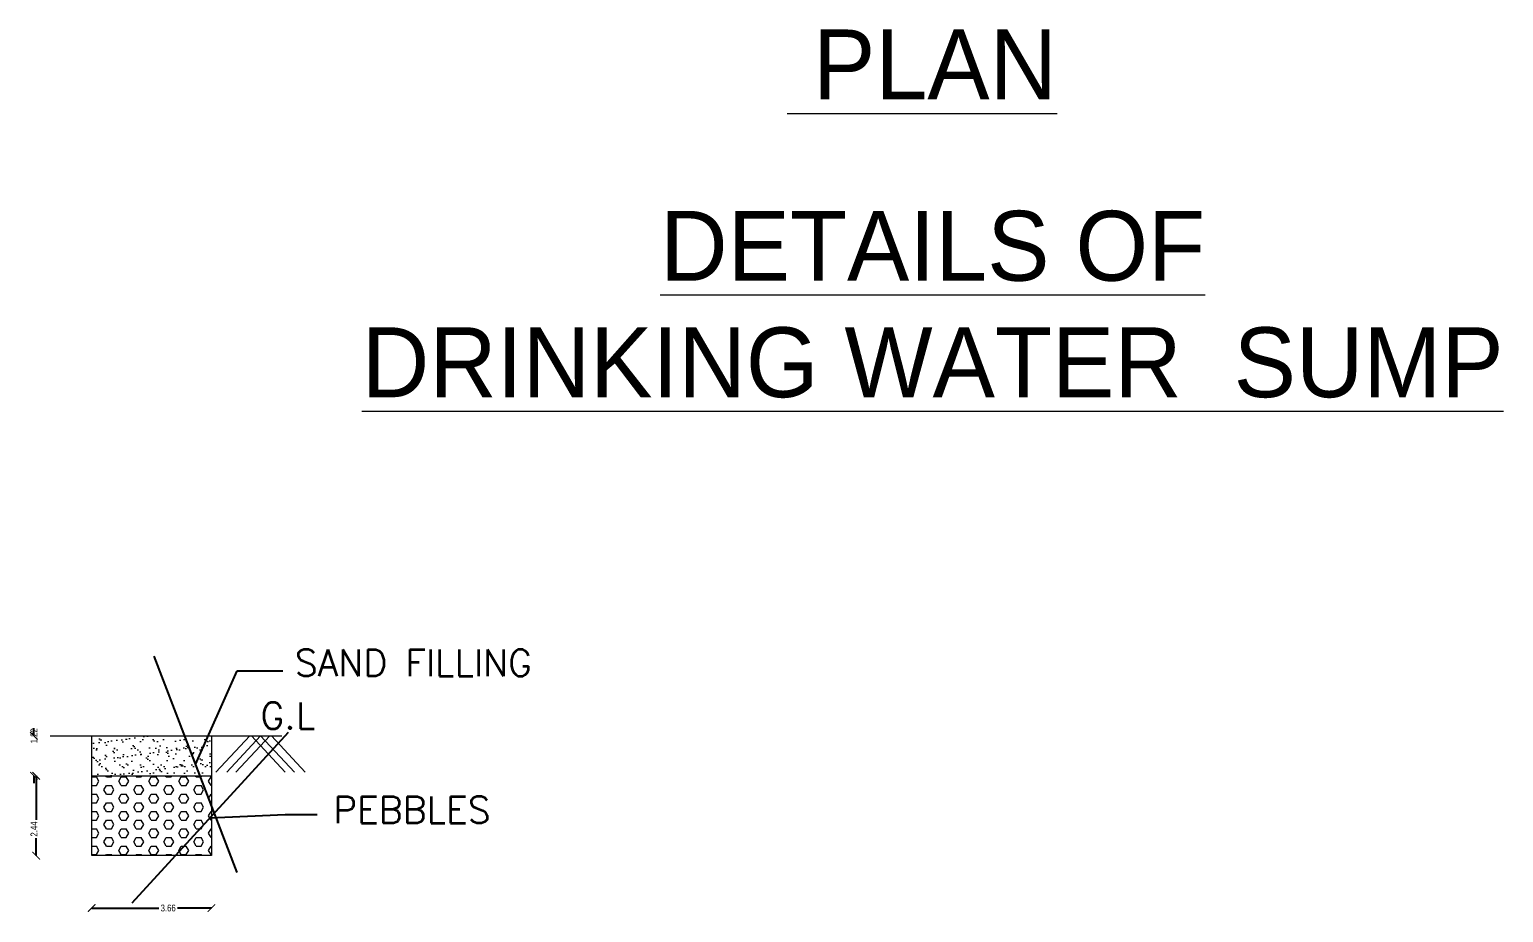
# Model space of a CAD drawing. Header units: metres. Extents: x 43 to 977, y 102 to 459.
# Drawn here: x 217.17 to 262.19, y 309.87 to 336.82 of the extents above; entities that cross this region are included whole.
import ezdxf

# ---------------------------------------------------------------- set-up
doc = ezdxf.new("R2010")
doc.units = ezdxf.units.M
doc.header["$MEASUREMENT"] = 0
doc.header["$PDMODE"] = 3
doc.linetypes.add('CENTER', pattern=[2, 1.25, -0.25, 0.25, -0.25])
doc.layers.get('0').update_dxf_attribs({"lineweight": 0})
doc.layers.get('Defpoints').update_dxf_attribs({"lineweight": 0})
for name, color, linetype, lineweight in [('1', 8, 'Continuous', 0), ('2', 1, 'Continuous', 0), ('4', 4, 'Continuous', 0), ('6A', 30, 'Continuous', 0), ('8', 8, 'CENTER', 0), ('Layer 1', 7, 'Continuous', 0), ('TEXT', 130, 'Continuous', 0), ('WALL', 7, 'Continuous', 0)]:
    doc.layers.add(name, color=color, linetype=linetype, lineweight=lineweight)
doc.styles.add('ARIAL NARROW', font='')
doc.styles.get("Standard").update_dxf_attribs({"font": 'romans.shx'})
doc.styles.add('style1', font='romans.shx', dxfattribs={"width": 0.7, "height": 9})
doc.styles.add('visa', font='swissc.ttf')
doc.styles.get('ARIAL NARROW').set_extended_font_data('Lydian BT')
doc.dimstyles.new('Copy of Standard', dxfattribs={"dimtxt": 7, "dimasz": 5, "dimexe": 6, "dimexo": 24, "dimgap": 5, "dimtad": 0, "dimdec": 1, "dimzin": 0, "dimdsep": 46, "dimlunit": 4, "dimtxsty": 'Standard', "dimblk": 'OBLIQUE', "dimcen": 0.09, "dimclrd": 3, "dimclre": 2, "dimclrt": 1, "dimadec": 0, "dimazin": 0, "dimtfac": 1, "dimtdec": 1, "dimtmove": 1, "dimatfit": 3, "dimldrblk": 'OBLIQUE', "dimfxl": 0, "dimtolj": 1, "dimtzin": 0, "dimarcsym": 0})
doc.dimstyles.new('o3', dxfattribs={"dimscale": 0.23, "dimtxt": 0.9, "dimasz": 1, "dimexe": 5, "dimexo": 9, "dimgap": 0.23, "dimtad": 0, "dimzin": 3, "dimdsep": 46, "dimtxsty": 'visa', "dimblk": 'ARCHTICK', "dimcen": 0.09, "dimse1": 1, "dimse2": 1, "dimclrd": 7, "dimclre": 256, "dimclrt": 7, "dimadec": 0, "dimazin": 0, "dimtfac": 0.23, "dimtofl": 0, "dimtmove": 2, "dimatfit": 1, "dimldrblk": 'ARCHTICK', "dimfxl": 0, "dimtolj": 1, "dimtzin": 0, "dimarcsym": 0})
pattern_1 = [(0, (-260.4679, 182.0441), (0, 0.26392484), [0.15237708, -0.30475416]), (120, (-260.4679, 182.0441), (-0.22856562, -0.13196242), [0.15237708, -0.30475416]), (60, (-260.31552, 182.0441), (-0.22856562, 0.13196242), [0.15237708, -0.30475416])]
pattern_2 = [(37.5, (-260.4679, 173.511), (-0.01279833, 0.3914717), [0, -0.30881755, 0, -0.34538805, 0, -0.33015034]), (7.5, (-260.4679, 173.511), (0.35956454, 0.57337384), [0, -0.16659894, 0, -0.27834213, 0, -0.10666396]), (327.5, (-260.7178, 173.511), (0.63269846, 0.00114975), [0, -0.10158472, 0, -0.365705, 0, -0.47744818]), (317.5, (-260.7178, 173.511), (0.61075306, 0.17831685), [0, -0.05079236, 0, -0.23973994, 0, -0.27427874])]

# ---------------------------------------------------------------- blocks, each defined once
blk = doc.blocks.new('_ArchTick')
at = {"color": 0, "const_width": 0.15}
blk.add_lwpolyline([(-0.5, -0.5), (0.5, 0.5)], dxfattribs=at)
blk = doc.blocks.new('*D161')
at = {"layer": 'Defpoints', "color": 0, "lineweight": 30}
for p in [(219.072, 311.212), (222.729, 311.212), (222.729, 310.002)]:
    blk.add_point(p, dxfattribs=at)
at = {"layer": 'WALL', "color": 7, "lineweight": -2}
for p, q in [((219.072, 310.002), (221.126, 310.002)), ((222.729, 310.002), (221.69, 310.002))]:
    blk.add_line(p, q, dxfattribs=at)
at = {"layer": 'WALL', "color": 7, "lineweight": -2, "xscale": 0.23, "yscale": 0.23, "zscale": 0.23, "rotation": 180}
blk.add_blockref('_ArchTick', (219.072, 310.002), dxfattribs=at)
at = {"layer": 'WALL', "color": 7, "lineweight": -2, "xscale": 0.23, "yscale": 0.23, "zscale": 0.23}
blk.add_blockref('_ArchTick', (222.729, 310.002), dxfattribs=at)
at = {"layer": 'WALL', "color": 7, "insert": (221.408, 310.002), "char_height": 0.207, "attachment_point": 5, "style": 'visa'}
blk.add_mtext('\\A1;3.66', dxfattribs=at)
blk = doc.blocks.new('*D162')
at = {"layer": 'Defpoints', "color": 0, "lineweight": 30}
for p in [(217.308, 315.258), (219.072, 315.258), (219.072, 314.039)]:
    blk.add_point(p, dxfattribs=at)
at = {"layer": 'WALL', "color": 7, "lineweight": -2}
for p, q in [((217.308, 315.258), (217.308, 315.488)), ((217.308, 314.039), (217.308, 313.809))]:
    blk.add_line(p, q, dxfattribs=at)
at = {"layer": 'WALL', "color": 7, "lineweight": -2, "xscale": 0.23, "yscale": 0.23, "zscale": 0.23}
for p, rotation in [((217.308, 315.258), 270), ((217.308, 314.039), 90)]:
    blk.add_blockref('_ArchTick', p, dxfattribs=dict(at, rotation=rotation))
at = {"layer": 'WALL', "color": 7, "insert": (217.308, 315.258), "char_height": 0.207, "attachment_point": 5, "rotation": 90, "style": 'visa'}
blk.add_mtext('\\A1;1.22', dxfattribs=at)
blk = doc.blocks.new('*D174')
at = {"layer": 'Defpoints', "color": 0, "lineweight": 30}
for p in [(217.377, 314.039), (219.072, 314.039), (219.072, 311.601)]:
    blk.add_point(p, dxfattribs=at)
at = {"layer": 'WALL', "color": 7, "lineweight": -2}
for p, q in [((217.377, 314.039), (217.377, 312.694)), ((217.377, 311.601), (217.377, 312.134))]:
    blk.add_line(p, q, dxfattribs=at)
at = {"layer": 'WALL', "color": 7, "lineweight": -2, "xscale": 0.23, "yscale": 0.23, "zscale": 0.23}
for p, rotation in [((217.377, 314.039), 90), ((217.377, 311.601), 270)]:
    blk.add_blockref('_ArchTick', p, dxfattribs=dict(at, rotation=rotation))
at = {"layer": 'WALL', "color": 7, "insert": (217.308, 312.414), "char_height": 0.207, "attachment_point": 5, "rotation": 90, "style": 'visa'}
blk.add_mtext('\\A1;2.44', dxfattribs=at)
blk = doc.blocks.new('_Oblique')
at = {"color": 0, "linetype": 'ByBlock', "lineweight": -2}
blk.add_line((-0.5, -0.5), (0.5, 0.5), dxfattribs=at)
blk = doc.blocks.new('*D175')
at = {"layer": 'Defpoints', "color": 0, "lineweight": 30}
for p in [(219.072, 311.212), (222.729, 311.212), (222.729, 310.002)]:
    blk.add_point(p, dxfattribs=at)
at = {"layer": 'WALL', "color": 7, "lineweight": -2}
for p, q in [((219.072, 310.002), (221.126, 310.002)), ((222.729, 310.002), (221.69, 310.002))]:
    blk.add_line(p, q, dxfattribs=at)
at = {"layer": 'WALL', "color": 7, "lineweight": -2, "xscale": 0.23, "yscale": 0.23, "zscale": 0.23, "rotation": 180}
blk.add_blockref('_ArchTick', (219.072, 310.002), dxfattribs=at)
at = {"layer": 'WALL', "color": 7, "lineweight": -2, "xscale": 0.23, "yscale": 0.23, "zscale": 0.23}
blk.add_blockref('_ArchTick', (222.729, 310.002), dxfattribs=at)
at = {"layer": 'WALL', "color": 7, "insert": (221.408, 310.002), "char_height": 0.207, "attachment_point": 5, "style": 'visa'}
blk.add_mtext('\\A1;3.66', dxfattribs=at)
blk = doc.blocks.new('*D176')
at = {"layer": 'Defpoints', "color": 0, "lineweight": 30}
for p in [(217.308, 315.258), (219.072, 315.258), (219.072, 314.039)]:
    blk.add_point(p, dxfattribs=at)
at = {"layer": 'WALL', "color": 7, "lineweight": -2}
for p, q in [((217.308, 315.258), (217.308, 315.488)), ((217.308, 314.039), (217.308, 313.809))]:
    blk.add_line(p, q, dxfattribs=at)
at = {"layer": 'WALL', "color": 7, "lineweight": -2, "xscale": 0.23, "yscale": 0.23, "zscale": 0.23}
for p, rotation in [((217.308, 315.258), 270), ((217.308, 314.039), 90)]:
    blk.add_blockref('_ArchTick', p, dxfattribs=dict(at, rotation=rotation))
at = {"layer": 'WALL', "color": 7, "insert": (217.308, 315.258), "char_height": 0.207, "attachment_point": 5, "rotation": 90, "style": 'visa'}
blk.add_mtext('\\A1;1.22', dxfattribs=at)
blk = doc.blocks.new('*D177')
at = {"layer": 'Defpoints', "color": 0, "lineweight": 30}
for p in [(217.377, 314.039), (219.072, 314.039), (219.072, 311.601)]:
    blk.add_point(p, dxfattribs=at)
at = {"layer": 'WALL', "color": 7, "lineweight": -2}
for p, q in [((217.377, 314.039), (217.377, 312.694)), ((217.377, 311.601), (217.377, 312.134))]:
    blk.add_line(p, q, dxfattribs=at)
at = {"layer": 'WALL', "color": 7, "lineweight": -2, "xscale": 0.23, "yscale": 0.23, "zscale": 0.23}
for p, rotation in [((217.377, 314.039), 90), ((217.377, 311.601), 270)]:
    blk.add_blockref('_ArchTick', p, dxfattribs=dict(at, rotation=rotation))
at = {"layer": 'WALL', "color": 7, "insert": (217.308, 312.414), "char_height": 0.207, "attachment_point": 5, "rotation": 90, "style": 'visa'}
blk.add_mtext('\\A1;2.44', dxfattribs=at)
blk = doc.blocks.new('*D178')
at = {"layer": 'Defpoints', "color": 0, "lineweight": 30}
for p in [(219.072, 311.212), (222.729, 311.212), (222.729, 310.002)]:
    blk.add_point(p, dxfattribs=at)
at = {"layer": 'WALL', "color": 7, "lineweight": -2}
for p, q in [((219.072, 310.002), (221.126, 310.002)), ((222.729, 310.002), (221.69, 310.002))]:
    blk.add_line(p, q, dxfattribs=at)
at = {"layer": 'WALL', "color": 7, "lineweight": -2, "xscale": 0.23, "yscale": 0.23, "zscale": 0.23, "rotation": 180}
blk.add_blockref('_ArchTick', (219.072, 310.002), dxfattribs=at)
at = {"layer": 'WALL', "color": 7, "lineweight": -2, "xscale": 0.23, "yscale": 0.23, "zscale": 0.23}
blk.add_blockref('_ArchTick', (222.729, 310.002), dxfattribs=at)
at = {"layer": 'WALL', "color": 7, "insert": (221.408, 310.002), "char_height": 0.207, "attachment_point": 5, "style": 'visa'}
blk.add_mtext('\\A1;3.66', dxfattribs=at)
blk = doc.blocks.new('*D179')
at = {"layer": 'Defpoints', "color": 0, "lineweight": 30}
for p in [(217.308, 315.258), (219.072, 315.258), (219.072, 314.039)]:
    blk.add_point(p, dxfattribs=at)
at = {"layer": 'WALL', "color": 7, "lineweight": -2}
for p, q in [((217.308, 315.258), (217.308, 315.488)), ((217.308, 314.039), (217.308, 313.809))]:
    blk.add_line(p, q, dxfattribs=at)
at = {"layer": 'WALL', "color": 7, "lineweight": -2, "xscale": 0.23, "yscale": 0.23, "zscale": 0.23}
for p, rotation in [((217.308, 315.258), 270), ((217.308, 314.039), 90)]:
    blk.add_blockref('_ArchTick', p, dxfattribs=dict(at, rotation=rotation))
at = {"layer": 'WALL', "color": 7, "insert": (217.308, 315.258), "char_height": 0.207, "attachment_point": 5, "rotation": 90, "style": 'visa'}
blk.add_mtext('\\A1;1.22', dxfattribs=at)
blk = doc.blocks.new('*D180')
at = {"layer": 'Defpoints', "color": 0, "lineweight": 30}
for p in [(217.377, 314.039), (219.072, 314.039), (219.072, 311.601)]:
    blk.add_point(p, dxfattribs=at)
at = {"layer": 'WALL', "color": 7, "lineweight": -2}
for p, q in [((217.377, 314.039), (217.377, 312.694)), ((217.377, 311.601), (217.377, 312.134))]:
    blk.add_line(p, q, dxfattribs=at)
at = {"layer": 'WALL', "color": 7, "lineweight": -2, "xscale": 0.23, "yscale": 0.23, "zscale": 0.23}
for p, rotation in [((217.377, 314.039), 90), ((217.377, 311.601), 270)]:
    blk.add_blockref('_ArchTick', p, dxfattribs=dict(at, rotation=rotation))
at = {"layer": 'WALL', "color": 7, "insert": (217.308, 312.414), "char_height": 0.207, "attachment_point": 5, "rotation": 90, "style": 'visa'}
blk.add_mtext('\\A1;2.44', dxfattribs=at)
blk = doc.blocks.new('*D181')
at = {"layer": 'Defpoints', "color": 0, "lineweight": 30}
for p in [(219.072, 311.212), (222.729, 311.212), (222.729, 310.002)]:
    blk.add_point(p, dxfattribs=at)
at = {"layer": 'WALL', "color": 7, "lineweight": -2}
for p, q in [((219.072, 310.002), (221.126, 310.002)), ((222.729, 310.002), (221.69, 310.002))]:
    blk.add_line(p, q, dxfattribs=at)
at = {"layer": 'WALL', "color": 7, "lineweight": -2, "xscale": 0.23, "yscale": 0.23, "zscale": 0.23, "rotation": 180}
blk.add_blockref('_ArchTick', (219.072, 310.002), dxfattribs=at)
at = {"layer": 'WALL', "color": 7, "lineweight": -2, "xscale": 0.23, "yscale": 0.23, "zscale": 0.23}
blk.add_blockref('_ArchTick', (222.729, 310.002), dxfattribs=at)
at = {"layer": 'WALL', "color": 7, "insert": (221.408, 310.002), "char_height": 0.207, "attachment_point": 5, "style": 'visa'}
blk.add_mtext('\\A1;3.66', dxfattribs=at)
blk = doc.blocks.new('*D182')
at = {"layer": 'Defpoints', "color": 0, "lineweight": 30}
for p in [(217.308, 315.258), (219.072, 315.258), (219.072, 314.039)]:
    blk.add_point(p, dxfattribs=at)
at = {"layer": 'WALL', "color": 7, "lineweight": -2}
for p, q in [((217.308, 315.258), (217.308, 315.488)), ((217.308, 314.039), (217.308, 313.809))]:
    blk.add_line(p, q, dxfattribs=at)
at = {"layer": 'WALL', "color": 7, "lineweight": -2, "xscale": 0.23, "yscale": 0.23, "zscale": 0.23}
for p, rotation in [((217.308, 315.258), 270), ((217.308, 314.039), 90)]:
    blk.add_blockref('_ArchTick', p, dxfattribs=dict(at, rotation=rotation))
at = {"layer": 'WALL', "color": 7, "insert": (217.308, 315.258), "char_height": 0.207, "attachment_point": 5, "rotation": 90, "style": 'visa'}
blk.add_mtext('\\A1;1.22', dxfattribs=at)
blk = doc.blocks.new('*D183')
at = {"layer": 'Defpoints', "color": 0, "lineweight": 30}
for p in [(217.377, 314.039), (219.072, 314.039), (219.072, 311.601)]:
    blk.add_point(p, dxfattribs=at)
at = {"layer": 'WALL', "color": 7, "lineweight": -2}
for p, q in [((217.377, 314.039), (217.377, 312.694)), ((217.377, 311.601), (217.377, 312.134))]:
    blk.add_line(p, q, dxfattribs=at)
at = {"layer": 'WALL', "color": 7, "lineweight": -2, "xscale": 0.23, "yscale": 0.23, "zscale": 0.23}
for p, rotation in [((217.377, 314.039), 90), ((217.377, 311.601), 270)]:
    blk.add_blockref('_ArchTick', p, dxfattribs=dict(at, rotation=rotation))
at = {"layer": 'WALL', "color": 7, "insert": (217.308, 312.414), "char_height": 0.207, "attachment_point": 5, "rotation": 90, "style": 'visa'}
blk.add_mtext('\\A1;2.44', dxfattribs=at)
blk = doc.blocks.new('*D184')
at = {"layer": 'Defpoints', "color": 0, "lineweight": 30}
for p in [(219.072, 311.212), (222.729, 311.212), (222.729, 310.002)]:
    blk.add_point(p, dxfattribs=at)
at = {"layer": 'WALL', "color": 7, "lineweight": -2}
for p, q in [((219.072, 310.002), (221.126, 310.002)), ((222.729, 310.002), (221.69, 310.002))]:
    blk.add_line(p, q, dxfattribs=at)
at = {"layer": 'WALL', "color": 7, "lineweight": -2, "xscale": 0.23, "yscale": 0.23, "zscale": 0.23, "rotation": 180}
blk.add_blockref('_ArchTick', (219.072, 310.002), dxfattribs=at)
at = {"layer": 'WALL', "color": 7, "lineweight": -2, "xscale": 0.23, "yscale": 0.23, "zscale": 0.23}
blk.add_blockref('_ArchTick', (222.729, 310.002), dxfattribs=at)
at = {"layer": 'WALL', "color": 7, "insert": (221.408, 310.002), "char_height": 0.207, "attachment_point": 5, "style": 'visa'}
blk.add_mtext('\\A1;3.66', dxfattribs=at)
blk = doc.blocks.new('*D185')
at = {"layer": 'Defpoints', "color": 0, "lineweight": 30}
for p in [(217.308, 315.258), (219.072, 315.258), (219.072, 314.039)]:
    blk.add_point(p, dxfattribs=at)
at = {"layer": 'WALL', "color": 7, "lineweight": -2}
for p, q in [((217.308, 315.258), (217.308, 315.488)), ((217.308, 314.039), (217.308, 313.809))]:
    blk.add_line(p, q, dxfattribs=at)
at = {"layer": 'WALL', "color": 7, "lineweight": -2, "xscale": 0.23, "yscale": 0.23, "zscale": 0.23}
for p, rotation in [((217.308, 315.258), 270), ((217.308, 314.039), 90)]:
    blk.add_blockref('_ArchTick', p, dxfattribs=dict(at, rotation=rotation))
at = {"layer": 'WALL', "color": 7, "insert": (217.308, 315.258), "char_height": 0.207, "attachment_point": 5, "rotation": 90, "style": 'visa'}
blk.add_mtext('\\A1;1.22', dxfattribs=at)
blk = doc.blocks.new('*D186')
at = {"layer": 'Defpoints', "color": 0, "lineweight": 30}
for p in [(217.377, 314.039), (219.072, 314.039), (219.072, 311.601)]:
    blk.add_point(p, dxfattribs=at)
at = {"layer": 'WALL', "color": 7, "lineweight": -2}
for p, q in [((217.377, 314.039), (217.377, 312.694)), ((217.377, 311.601), (217.377, 312.134))]:
    blk.add_line(p, q, dxfattribs=at)
at = {"layer": 'WALL', "color": 7, "lineweight": -2, "xscale": 0.23, "yscale": 0.23, "zscale": 0.23}
for p, rotation in [((217.377, 314.039), 90), ((217.377, 311.601), 270)]:
    blk.add_blockref('_ArchTick', p, dxfattribs=dict(at, rotation=rotation))
at = {"layer": 'WALL', "color": 7, "insert": (217.308, 312.414), "char_height": 0.207, "attachment_point": 5, "rotation": 90, "style": 'visa'}
blk.add_mtext('\\A1;2.44', dxfattribs=at)
blk = doc.blocks.new('*D187')
at = {"layer": 'Defpoints', "color": 0, "lineweight": 30}
for p in [(219.072, 311.212), (222.729, 311.212), (222.729, 310.002)]:
    blk.add_point(p, dxfattribs=at)
at = {"layer": 'WALL', "color": 7, "lineweight": -2}
for p, q in [((219.072, 310.002), (221.126, 310.002)), ((222.729, 310.002), (221.69, 310.002))]:
    blk.add_line(p, q, dxfattribs=at)
at = {"layer": 'WALL', "color": 7, "lineweight": -2, "xscale": 0.23, "yscale": 0.23, "zscale": 0.23, "rotation": 180}
blk.add_blockref('_ArchTick', (219.072, 310.002), dxfattribs=at)
at = {"layer": 'WALL', "color": 7, "lineweight": -2, "xscale": 0.23, "yscale": 0.23, "zscale": 0.23}
blk.add_blockref('_ArchTick', (222.729, 310.002), dxfattribs=at)
at = {"layer": 'WALL', "color": 7, "insert": (221.408, 310.002), "char_height": 0.207, "attachment_point": 5, "style": 'visa'}
blk.add_mtext('\\A1;3.66', dxfattribs=at)
blk = doc.blocks.new('*D188')
at = {"layer": 'Defpoints', "color": 0, "lineweight": 30}
for p in [(217.308, 315.258), (219.072, 315.258), (219.072, 314.039)]:
    blk.add_point(p, dxfattribs=at)
at = {"layer": 'WALL', "color": 7, "lineweight": -2}
for p, q in [((217.308, 315.258), (217.308, 315.488)), ((217.308, 314.039), (217.308, 313.809))]:
    blk.add_line(p, q, dxfattribs=at)
at = {"layer": 'WALL', "color": 7, "lineweight": -2, "xscale": 0.23, "yscale": 0.23, "zscale": 0.23}
for p, rotation in [((217.308, 315.258), 270), ((217.308, 314.039), 90)]:
    blk.add_blockref('_ArchTick', p, dxfattribs=dict(at, rotation=rotation))
at = {"layer": 'WALL', "color": 7, "insert": (217.308, 315.258), "char_height": 0.207, "attachment_point": 5, "rotation": 90, "style": 'visa'}
blk.add_mtext('\\A1;1.22', dxfattribs=at)
blk = doc.blocks.new('*D189')
at = {"layer": 'Defpoints', "color": 0, "lineweight": 30}
for p in [(217.377, 314.039), (219.072, 314.039), (219.072, 311.601)]:
    blk.add_point(p, dxfattribs=at)
at = {"layer": 'WALL', "color": 7, "lineweight": -2}
for p, q in [((217.377, 314.039), (217.377, 312.694)), ((217.377, 311.601), (217.377, 312.134))]:
    blk.add_line(p, q, dxfattribs=at)
at = {"layer": 'WALL', "color": 7, "lineweight": -2, "xscale": 0.23, "yscale": 0.23, "zscale": 0.23}
for p, rotation in [((217.377, 314.039), 90), ((217.377, 311.601), 270)]:
    blk.add_blockref('_ArchTick', p, dxfattribs=dict(at, rotation=rotation))
at = {"layer": 'WALL', "color": 7, "insert": (217.308, 312.414), "char_height": 0.207, "attachment_point": 5, "rotation": 90, "style": 'visa'}
blk.add_mtext('\\A1;2.44', dxfattribs=at)
blk = doc.blocks.new('*D163')
at = {"layer": 'Defpoints', "color": 0, "lineweight": 30}
for p in [(219.072, 311.212), (222.729, 311.212), (222.729, 310.002)]:
    blk.add_point(p, dxfattribs=at)
at = {"layer": 'WALL', "color": 7, "lineweight": -2}
for p, q in [((219.072, 310.002), (221.126, 310.002)), ((222.729, 310.002), (221.69, 310.002))]:
    blk.add_line(p, q, dxfattribs=at)
at = {"layer": 'WALL', "color": 7, "lineweight": -2, "xscale": 0.23, "yscale": 0.23, "zscale": 0.23, "rotation": 180}
blk.add_blockref('_ArchTick', (219.072, 310.002), dxfattribs=at)
at = {"layer": 'WALL', "color": 7, "lineweight": -2, "xscale": 0.23, "yscale": 0.23, "zscale": 0.23}
blk.add_blockref('_ArchTick', (222.729, 310.002), dxfattribs=at)
at = {"layer": 'WALL', "color": 7, "insert": (221.408, 310.002), "char_height": 0.207, "attachment_point": 5, "style": 'visa'}
blk.add_mtext('\\A1;3.66', dxfattribs=at)
blk = doc.blocks.new('*D164')
at = {"layer": 'Defpoints', "color": 0, "lineweight": 30}
for p in [(217.308, 315.258), (219.072, 315.258), (219.072, 314.039)]:
    blk.add_point(p, dxfattribs=at)
at = {"layer": 'WALL', "color": 7, "lineweight": -2}
for p, q in [((217.308, 315.258), (217.308, 315.488)), ((217.308, 314.039), (217.308, 313.809))]:
    blk.add_line(p, q, dxfattribs=at)
at = {"layer": 'WALL', "color": 7, "lineweight": -2, "xscale": 0.23, "yscale": 0.23, "zscale": 0.23}
for p, rotation in [((217.308, 315.258), 270), ((217.308, 314.039), 90)]:
    blk.add_blockref('_ArchTick', p, dxfattribs=dict(at, rotation=rotation))
at = {"layer": 'WALL', "color": 7, "insert": (217.308, 315.258), "char_height": 0.207, "attachment_point": 5, "rotation": 90, "style": 'visa'}
blk.add_mtext('\\A1;1.22', dxfattribs=at)
blk = doc.blocks.new('*D165')
at = {"layer": 'Defpoints', "color": 0, "lineweight": 30}
for p in [(217.377, 314.039), (219.072, 314.039), (219.072, 311.601)]:
    blk.add_point(p, dxfattribs=at)
at = {"layer": 'WALL', "color": 7, "lineweight": -2}
for p, q in [((217.377, 314.039), (217.377, 312.694)), ((217.377, 311.601), (217.377, 312.134))]:
    blk.add_line(p, q, dxfattribs=at)
at = {"layer": 'WALL', "color": 7, "lineweight": -2, "xscale": 0.23, "yscale": 0.23, "zscale": 0.23}
for p, rotation in [((217.377, 314.039), 90), ((217.377, 311.601), 270)]:
    blk.add_blockref('_ArchTick', p, dxfattribs=dict(at, rotation=rotation))
at = {"layer": 'WALL', "color": 7, "insert": (217.308, 312.414), "char_height": 0.207, "attachment_point": 5, "rotation": 90, "style": 'visa'}
blk.add_mtext('\\A1;2.44', dxfattribs=at)
blk = doc.blocks.new('*D166')
at = {"layer": 'Defpoints', "color": 0, "lineweight": 30}
for p in [(219.072, 311.212), (222.729, 311.212), (222.729, 310.002)]:
    blk.add_point(p, dxfattribs=at)
at = {"layer": 'WALL', "color": 7, "lineweight": -2}
for p, q in [((219.072, 310.002), (221.126, 310.002)), ((222.729, 310.002), (221.69, 310.002))]:
    blk.add_line(p, q, dxfattribs=at)
at = {"layer": 'WALL', "color": 7, "lineweight": -2, "xscale": 0.23, "yscale": 0.23, "zscale": 0.23, "rotation": 180}
blk.add_blockref('_ArchTick', (219.072, 310.002), dxfattribs=at)
at = {"layer": 'WALL', "color": 7, "lineweight": -2, "xscale": 0.23, "yscale": 0.23, "zscale": 0.23}
blk.add_blockref('_ArchTick', (222.729, 310.002), dxfattribs=at)
at = {"layer": 'WALL', "color": 7, "insert": (221.408, 310.002), "char_height": 0.207, "attachment_point": 5, "style": 'visa'}
blk.add_mtext('\\A1;3.66', dxfattribs=at)
blk = doc.blocks.new('*D167')
at = {"layer": 'Defpoints', "color": 0, "lineweight": 30}
for p in [(217.308, 315.258), (219.072, 315.258), (219.072, 314.039)]:
    blk.add_point(p, dxfattribs=at)
at = {"layer": 'WALL', "color": 7, "lineweight": -2}
for p, q in [((217.308, 315.258), (217.308, 315.488)), ((217.308, 314.039), (217.308, 313.809))]:
    blk.add_line(p, q, dxfattribs=at)
at = {"layer": 'WALL', "color": 7, "lineweight": -2, "xscale": 0.23, "yscale": 0.23, "zscale": 0.23}
for p, rotation in [((217.308, 315.258), 270), ((217.308, 314.039), 90)]:
    blk.add_blockref('_ArchTick', p, dxfattribs=dict(at, rotation=rotation))
at = {"layer": 'WALL', "color": 7, "insert": (217.308, 315.258), "char_height": 0.207, "attachment_point": 5, "rotation": 90, "style": 'visa'}
blk.add_mtext('\\A1;1.22', dxfattribs=at)
blk = doc.blocks.new('*D168')
at = {"layer": 'Defpoints', "color": 0, "lineweight": 30}
for p in [(217.377, 314.039), (219.072, 314.039), (219.072, 311.601)]:
    blk.add_point(p, dxfattribs=at)
at = {"layer": 'WALL', "color": 7, "lineweight": -2}
for p, q in [((217.377, 314.039), (217.377, 312.694)), ((217.377, 311.601), (217.377, 312.134))]:
    blk.add_line(p, q, dxfattribs=at)
at = {"layer": 'WALL', "color": 7, "lineweight": -2, "xscale": 0.23, "yscale": 0.23, "zscale": 0.23}
for p, rotation in [((217.377, 314.039), 90), ((217.377, 311.601), 270)]:
    blk.add_blockref('_ArchTick', p, dxfattribs=dict(at, rotation=rotation))
at = {"layer": 'WALL', "color": 7, "insert": (217.308, 312.414), "char_height": 0.207, "attachment_point": 5, "rotation": 90, "style": 'visa'}
blk.add_mtext('\\A1;2.44', dxfattribs=at)

msp = doc.modelspace()

# ---------------------------------------------------------------- hatches: boundary and pattern name
at = {"layer": '8'}
h = msp.add_hatch(dxfattribs=at)
h.set_pattern_fill('AR-SAND', color=256, scale=0.203169, style=0)
h.set_pattern_definition(pattern_2)
h.paths.add_polyline_path([(219.07183, 315.25845), (219.07183, 314.03943), (222.72888, 314.03943), (222.72888, 315.25845)])
h = msp.add_hatch(dxfattribs=at)
h.set_pattern_fill('AR-SAND', color=256, scale=0.203169, style=0)
h.set_pattern_definition(pattern_2)
h.paths.add_polyline_path([(219.07183, 315.25845), (219.07183, 314.03943), (222.72888, 314.03943), (222.72888, 315.25845)])
h = msp.add_hatch(dxfattribs=at)
h.set_pattern_fill('AR-SAND', color=256, scale=0.203169, style=0)
h.set_pattern_definition(pattern_2)
h.paths.add_polyline_path([(219.07183, 315.25845), (219.07183, 314.03943), (222.72888, 314.03943), (222.72888, 315.25845)])
h = msp.add_hatch(dxfattribs=at)
h.set_pattern_fill('AR-SAND', color=256, scale=0.203169, style=0)
h.set_pattern_definition(pattern_2)
h.paths.add_polyline_path([(219.07183, 315.25845), (219.07183, 314.03943), (222.72888, 314.03943), (222.72888, 315.25845)])
h = msp.add_hatch(dxfattribs=at)
h.set_pattern_fill('AR-SAND', color=256, scale=0.203169, style=0)
h.set_pattern_definition(pattern_2)
h.paths.add_polyline_path([(219.07183, 315.25845), (219.07183, 314.03943), (222.72888, 314.03943), (222.72888, 315.25845)])
h = msp.add_hatch(dxfattribs=at)
h.set_pattern_fill('AR-SAND', color=256, scale=0.203169, style=0)
h.set_pattern_definition(pattern_2)
h.paths.add_polyline_path([(219.07183, 315.25845), (219.07183, 314.03943), (222.72888, 314.03943), (222.72888, 315.25845)])
h = msp.add_hatch(dxfattribs=at)
h.set_pattern_fill('AR-SAND', color=256, scale=0.203169, style=0)
h.set_pattern_definition(pattern_2)
h.paths.add_polyline_path([(219.07183, 315.25845), (219.07183, 314.03943), (222.72888, 314.03943), (222.72888, 315.25845)])
h = msp.add_hatch(dxfattribs=at)
h.set_pattern_fill('AR-SAND', color=256, scale=0.203169, style=0)
h.set_pattern_definition(pattern_2)
h.paths.add_polyline_path([(219.07183, 315.25845), (219.07183, 314.03943), (222.72888, 314.03943), (222.72888, 315.25845)])
h = msp.add_hatch(dxfattribs=at)
h.set_pattern_fill('HEX', color=256, scale=1.219017, style=0)
h.set_pattern_definition(pattern_1)
h.paths.add_polyline_path([(222.72888, 314.03943), (219.07183, 314.03943), (219.07183, 311.6014), (222.72888, 311.6014)])
h = msp.add_hatch(dxfattribs=at)
h.set_pattern_fill('HEX', color=256, scale=1.219017, style=0)
h.set_pattern_definition(pattern_1)
h.paths.add_polyline_path([(222.72888, 314.03943), (219.07183, 314.03943), (219.07183, 311.6014), (222.72888, 311.6014)])
h = msp.add_hatch(dxfattribs=at)
h.set_pattern_fill('HEX', color=256, scale=1.219017, style=0)
h.set_pattern_definition(pattern_1)
h.paths.add_polyline_path([(222.72888, 314.03943), (219.07183, 314.03943), (219.07183, 311.6014), (222.72888, 311.6014)])
h = msp.add_hatch(dxfattribs=at)
h.set_pattern_fill('HEX', color=256, scale=1.219017, style=0)
h.set_pattern_definition(pattern_1)
h.paths.add_polyline_path([(222.72888, 314.03943), (219.07183, 314.03943), (219.07183, 311.6014), (222.72888, 311.6014)])
h = msp.add_hatch(dxfattribs=at)
h.set_pattern_fill('HEX', color=256, scale=1.219017, style=0)
h.set_pattern_definition(pattern_1)
h.paths.add_polyline_path([(222.72888, 314.03943), (219.07183, 314.03943), (219.07183, 311.6014), (222.72888, 311.6014)])
h = msp.add_hatch(dxfattribs=at)
h.set_pattern_fill('HEX', color=256, scale=1.219017, style=0)
h.set_pattern_definition(pattern_1)
h.paths.add_polyline_path([(222.72888, 314.03943), (219.07183, 314.03943), (219.07183, 311.6014), (222.72888, 311.6014)])
h = msp.add_hatch(dxfattribs=at)
h.set_pattern_fill('HEX', color=256, scale=1.219017, style=0)
h.set_pattern_definition(pattern_1)
h.paths.add_polyline_path([(222.72888, 314.03943), (219.07183, 314.03943), (219.07183, 311.6014), (222.72888, 311.6014)])
h = msp.add_hatch(dxfattribs=at)
h.set_pattern_fill('HEX', color=256, scale=1.219017, style=0)
h.set_pattern_definition(pattern_1)
h.paths.add_polyline_path([(222.72888, 314.03943), (219.07183, 314.03943), (219.07183, 311.6014), (222.72888, 311.6014)])

# ---------------------------------------------------------------- linework, layer by layer
at = {"layer": '1'}
for p, q in [((223.89937, 315.25845), (222.86689, 314.14687)), ((223.89937, 315.25845), (222.86689, 314.14687)), ((223.89937, 315.25845), (222.86689, 314.14687)), ((223.89937, 315.25845), (222.86689, 314.14687)), ((223.89937, 315.25845), (222.86689, 314.14687)), ((223.89937, 315.25845), (222.86689, 314.14687)), ((223.89937, 315.25845), (222.86689, 314.14687)), ((223.89937, 315.25845), (222.86689, 314.14687)), ((224.2303, 315.25845), (223.19781, 314.14687)), ((224.2303, 315.25845), (223.19781, 314.14687)), ((224.2303, 315.25845), (223.19781, 314.14687)), ((224.2303, 315.25845), (223.19781, 314.14687)), ((224.2303, 315.25845), (223.19781, 314.14687)), ((224.2303, 315.25845), (223.19781, 314.14687)), ((224.2303, 315.25845), (223.19781, 314.14687)), ((224.2303, 315.25845), (223.19781, 314.14687)), ((224.50828, 315.25845), (223.47579, 314.14687)), ((224.50828, 315.25845), (223.47579, 314.14687)), ((224.50828, 315.25845), (223.47579, 314.14687)), ((224.50828, 315.25845), (223.47579, 314.14687)), ((224.50828, 315.25845), (223.47579, 314.14687)), ((224.50828, 315.25845), (223.47579, 314.14687)), ((224.50828, 315.25845), (223.47579, 314.14687)), ((224.50828, 315.25845), (223.47579, 314.14687)), ((223.95232, 315.25845), (224.98481, 314.14687)), ((223.95232, 315.25845), (224.98481, 314.14687)), ((223.95232, 315.25845), (224.98481, 314.14687)), ((223.95232, 315.25845), (224.98481, 314.14687)), ((223.95232, 315.25845), (224.98481, 314.14687)), ((223.95232, 315.25845), (224.98481, 314.14687)), ((223.95232, 315.25845), (224.98481, 314.14687)), ((223.95232, 315.25845), (224.98481, 314.14687)), ((224.2303, 315.25845), (225.26278, 314.14687)), ((224.2303, 315.25845), (225.26278, 314.14687)), ((224.2303, 315.25845), (225.26278, 314.14687)), ((224.2303, 315.25845), (225.26278, 314.14687)), ((224.2303, 315.25845), (225.26278, 314.14687)), ((224.2303, 315.25845), (225.26278, 314.14687)), ((224.2303, 315.25845), (225.26278, 314.14687)), ((224.2303, 315.25845), (225.26278, 314.14687)), ((224.56122, 315.25845), (225.59371, 314.14687)), ((224.56122, 315.25845), (225.59371, 314.14687)), ((224.56122, 315.25845), (225.59371, 314.14687)), ((224.56122, 315.25845), (225.59371, 314.14687)), ((224.56122, 315.25845), (225.59371, 314.14687)), ((224.56122, 315.25845), (225.59371, 314.14687)), ((224.56122, 315.25845), (225.59371, 314.14687)), ((224.56122, 315.25845), (225.59371, 314.14687))]:
    msp.add_line(p, q, dxfattribs=at)
at = {"layer": '4'}
msp.add_line((219.07183, 314.03943), (222.72888, 314.03943), dxfattribs=at)
msp.add_line((219.07183, 314.03943), (222.72888, 314.03943), dxfattribs=at)
msp.add_line((219.07183, 314.03943), (222.72888, 314.03943), dxfattribs=at)
msp.add_line((219.07183, 314.03943), (222.72888, 314.03943), dxfattribs=at)
msp.add_line((219.07183, 314.03943), (222.72888, 314.03943), dxfattribs=at)
msp.add_line((219.07183, 314.03943), (222.72888, 314.03943), dxfattribs=at)
msp.add_line((219.07183, 314.03943), (222.72888, 314.03943), dxfattribs=at)
msp.add_line((219.07183, 314.03943), (222.72888, 314.03943), dxfattribs=at)
msp.add_lwpolyline([(219.07183, 315.25845), (222.72888, 315.25845), (222.72888, 311.6014), (219.07183, 311.6014), (219.07183, 315.25845)], dxfattribs=at)
msp.add_lwpolyline([(219.07183, 315.25845), (222.72888, 315.25845), (222.72888, 311.6014), (219.07183, 311.6014), (219.07183, 315.25845)], dxfattribs=at)
msp.add_lwpolyline([(219.07183, 315.25845), (222.72888, 315.25845), (222.72888, 311.6014), (219.07183, 311.6014), (219.07183, 315.25845)], dxfattribs=at)
msp.add_lwpolyline([(219.07183, 315.25845), (222.72888, 315.25845), (222.72888, 311.6014), (219.07183, 311.6014), (219.07183, 315.25845)], dxfattribs=at)
msp.add_lwpolyline([(219.07183, 315.25845), (222.72888, 315.25845), (222.72888, 311.6014), (219.07183, 311.6014), (219.07183, 315.25845)], dxfattribs=at)
msp.add_lwpolyline([(219.07183, 315.25845), (222.72888, 315.25845), (222.72888, 311.6014), (219.07183, 311.6014), (219.07183, 315.25845)], dxfattribs=at)
msp.add_lwpolyline([(219.07183, 315.25845), (222.72888, 315.25845), (222.72888, 311.6014), (219.07183, 311.6014), (219.07183, 315.25845)], dxfattribs=at)
msp.add_lwpolyline([(219.07183, 315.25845), (222.72888, 315.25845), (222.72888, 311.6014), (219.07183, 311.6014), (219.07183, 315.25845)], dxfattribs=at)
at = {"layer": 'Layer 1'}
msp.add_line((217.7999, 315.25845), (224.88364, 315.25845), dxfattribs=at)
msp.add_line((217.7999, 315.25845), (224.88364, 315.25845), dxfattribs=at)
msp.add_line((217.7999, 315.25845), (224.88364, 315.25845), dxfattribs=at)
msp.add_line((217.7999, 315.25845), (224.88364, 315.25845), dxfattribs=at)
msp.add_line((217.7999, 315.25845), (224.88364, 315.25845), dxfattribs=at)
msp.add_line((217.7999, 315.25845), (224.88364, 315.25845), dxfattribs=at)
msp.add_line((217.7999, 315.25845), (224.88364, 315.25845), dxfattribs=at)
msp.add_line((217.7999, 315.25845), (224.88364, 315.25845), dxfattribs=at)

# ---------------------------------------------------------------- texts
at = {"layer": '6A', "style": 'style1'}
for s, height, p in [('SAND FILLING', 0.8126778, (225.27425, 317.08051)), ('SAND FILLING', 0.8126778, (225.27425, 317.08051)), ('SAND FILLING', 0.8126778, (225.27425, 317.08051)), ('SAND FILLING', 0.8126778, (225.27425, 317.08051)), ('SAND FILLING', 0.8126778, (225.27425, 317.08051)), ('SAND FILLING', 0.8126778, (225.27425, 317.08051)), ('SAND FILLING', 0.8126778, (225.27425, 317.08051)), ('SAND FILLING', 0.8126778, (225.27425, 317.08051)), ('G.L', 0.812678, (224.22551, 315.46751)), ('G.L', 0.812678, (224.22551, 315.46751)), ('G.L', 0.812678, (224.22551, 315.46751)), ('G.L', 0.812678, (224.22551, 315.46751)), ('G.L', 0.812678, (224.22551, 315.46751)), ('G.L', 0.812678, (224.22551, 315.46751)), ('G.L', 0.812678, (224.22551, 315.46751)), ('G.L', 0.812678, (224.22551, 315.46751)), ('PEBBLES', 0.812678, (226.44565, 312.59274)), ('PEBBLES', 0.812678, (226.44565, 312.59274)), ('PEBBLES', 0.812678, (226.44565, 312.59274)), ('PEBBLES', 0.812678, (226.44565, 312.59274)), ('PEBBLES', 0.812678, (226.44565, 312.59274)), ('PEBBLES', 0.812678, (226.44565, 312.59274)), ('PEBBLES', 0.812678, (226.44565, 312.59274)), ('PEBBLES', 0.812678, (226.44565, 312.59274))]:
    msp.add_text(s, height=height, dxfattribs=at).set_placement(p)
at = {"layer": 'TEXT', "style": 'ARIAL NARROW'}
msp.add_text('%%u PLAN', height=2.133279, dxfattribs=at).set_placement((240.30993, 334.68629))
at = {"layer": 'TEXT', "insert": (244.75515, 331.28408), "char_height": 2.1332791, "width": 34.1324659, "attachment_point": 2, "style": 'ARIAL NARROW'}
msp.add_mtext('{\\LDETAILS OF \\PDRINKING WATER  SUMP}', dxfattribs=at)

# ---------------------------------------------------------------- dimensions: what is measured, and where the dimension line sits
at = {"layer": 'WALL'}
for base, p1, p2, picture, middle in [((217.30797, 315.25845), (219.07183, 314.03943), (219.07183, 315.25845), '*D162', (217.30797, 315.25845)), ((217.30797, 315.25845), (219.07183, 314.03943), (219.07183, 315.25845), '*D176', (217.30797, 315.25845)), ((217.30797, 315.25845), (219.07183, 314.03943), (219.07183, 315.25845), '*D179', (217.30797, 315.25845)), ((217.30797, 315.25845), (219.07183, 314.03943), (219.07183, 315.25845), '*D182', (217.30797, 315.25845)), ((217.30797, 315.25845), (219.07183, 314.03943), (219.07183, 315.25845), '*D185', (217.30797, 315.25845)), ((217.30797, 315.25845), (219.07183, 314.03943), (219.07183, 315.25845), '*D188', (217.30797, 315.25845)), ((217.30797, 315.25845), (219.07183, 314.03943), (219.07183, 315.25845), '*D164', (217.30797, 315.25845)), ((217.30797, 315.25845), (219.07183, 314.03943), (219.07183, 315.25845), '*D167', (217.30797, 315.25845)), ((217.37697, 314.03943), (219.07183, 311.6014), (219.07183, 314.03943), '*D174', (217.30797, 312.41407)), ((217.37697, 314.03943), (219.07183, 311.6014), (219.07183, 314.03943), '*D177', (217.30797, 312.41407)), ((217.37697, 314.03943), (219.07183, 311.6014), (219.07183, 314.03943), '*D180', (217.30797, 312.41407)), ((217.37697, 314.03943), (219.07183, 311.6014), (219.07183, 314.03943), '*D183', (217.30797, 312.41407)), ((217.37697, 314.03943), (219.07183, 311.6014), (219.07183, 314.03943), '*D186', (217.30797, 312.41407)), ((217.37697, 314.03943), (219.07183, 311.6014), (219.07183, 314.03943), '*D189', (217.30797, 312.41407)), ((217.37697, 314.03943), (219.07183, 311.6014), (219.07183, 314.03943), '*D165', (217.30797, 312.41407)), ((217.37697, 314.03943), (219.07183, 311.6014), (219.07183, 314.03943), '*D168', (217.30797, 312.41407))]:
    dim = msp.add_linear_dim(base=base, p1=p1, p2=p2, angle=90, dimstyle='o3', override={"dimpost": '\\X'}, dxfattribs=at)
    dim.commit()
    dim.dimension.update_dxf_attribs({"geometry": picture, "text_midpoint": middle, "dimtype": 160})
for picture in ['*D161', '*D175', '*D178', '*D181', '*D184', '*D187', '*D163', '*D166']:
    dim = msp.add_linear_dim(base=(222.72888, 310.00155), p1=(219.07183, 311.21159), p2=(222.72888, 311.21159), dimstyle='o3', override={"dimpost": '\\X'}, dxfattribs=at)
    dim.commit()
    dim.dimension.update_dxf_attribs({"geometry": picture, "text_midpoint": (221.40828, 310.00155), "dimtype": 160})

# ---------------------------------------------------------------- leaders
at = {"layer": '2'}
for points in [[(222.24046, 314.38808), (223.50972, 317.24077), (224.90847, 317.24077)], [(222.24046, 314.38808), (223.50972, 317.24077), (224.90847, 317.24077)], [(222.24046, 314.38808), (223.50972, 317.24077), (224.90847, 317.24077)], [(222.24046, 314.38808), (223.50972, 317.24077), (224.90847, 317.24077)], [(222.24046, 314.38808), (223.50972, 317.24077), (224.90847, 317.24077)], [(222.24046, 314.38808), (223.50972, 317.24077), (224.90847, 317.24077)], [(222.24046, 314.38808), (223.50972, 317.24077), (224.90847, 317.24077)], [(222.24046, 314.38808), (223.50972, 317.24077), (224.90847, 317.24077)], [(222.68173, 312.75288), (224.98576, 312.85345), (225.96064, 312.85345)], [(222.68173, 312.75288), (224.98576, 312.85345), (225.96064, 312.85345)], [(222.68173, 312.75288), (224.98576, 312.85345), (225.96064, 312.85345)], [(222.68173, 312.75288), (224.98576, 312.85345), (225.96064, 312.85345)], [(222.68173, 312.75288), (224.98576, 312.85345), (225.96064, 312.85345)], [(222.68173, 312.75288), (224.98576, 312.85345), (225.96064, 312.85345)], [(222.68173, 312.75288), (224.98576, 312.85345), (225.96064, 312.85345)], [(222.68173, 312.75288), (224.98576, 312.85345), (225.96064, 312.85345)]]:
    msp.add_leader(points, dimstyle='Copy of Standard', override={"dimgap": 3, "dimtad": 0}, dxfattribs=at)

doc.saveas('drawing.dxf')
